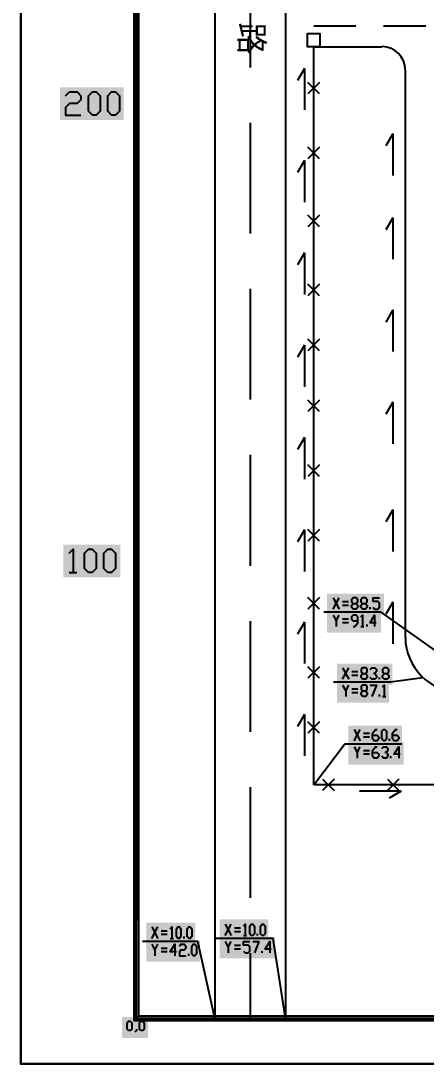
# Model space of a CAD drawing. Header units: inches. Extents: x 0 to 841, y 0 to 594.
# Drawn here: x 0 to 87.8, y 0 to 226.1 of the extents above; entities that cross this region are included whole.
import ezdxf

# ---------------------------------------------------------------- set-up
doc = ezdxf.new("R2010")
doc.units = ezdxf.units.IN
doc.header["$MEASUREMENT"] = 0
doc.layers.add('PDF_几何图形', color=7, linetype='Continuous')
doc.layers.add('PDF_文字', color=7, linetype='Continuous')
doc.layers.add('PDF_实体填充', color=7, linetype='Continuous', true_color=0xffffff)
doc.styles.add('PDF SimSun', font='')
doc.styles.get('PDF SimSun').set_extended_font_data('SimSun')

msp = doc.modelspace()

# ---------------------------------------------------------------- hatches: boundary and pattern name
at = {"layer": 'PDF_几何图形', "true_color": 0xffffff, "transparency": 33554559}
h = msp.add_hatch(color=7, dxfattribs=at)
h.paths.add_polyline_path([(0.08, 0.08), (0.08, 593.87), (0, 0)])
h.paths.add_polyline_path([(0.08, 593.87), (0, 0), (0, 593.96)])
h = msp.add_hatch(color=7, dxfattribs=at)
h.paths.add_polyline_path([(25, 584.48), (25, 583.46), (831.49, 584.48)])
h.paths.add_polyline_path([(25, 583.46), (831.49, 584.48), (830.47, 583.46)])
h.paths.add_polyline_path([(831.49, 584.48), (830.47, 583.46), (831.49, 9.48)])
h.paths.add_polyline_path([(830.47, 583.46), (831.49, 9.48), (830.47, 10.5)])
h.paths.add_polyline_path([(831.49, 9.48), (830.47, 10.5), (24.49, 9.48)])
h.paths.add_polyline_path([(830.47, 10.5), (24.49, 9.48), (25.48, 10.5)])
h.paths.add_polyline_path([(24.49, 9.48), (25.48, 10.5), (24.49, 584.48)])
h.paths.add_polyline_path([(25.48, 10.5), (24.49, 584.48), (25.48, 583.46)])
h.paths.add_polyline_path([(24.49, 584.48), (25.48, 583.46), (410.49, 584.48)])
h.paths.add_polyline_path([(25.48, 583.46), (410.49, 584.48), (410.49, 583.46)])
h = msp.add_hatch(color=7, dxfattribs=at)
h.paths.add_polyline_path([(840.89, 0.08), (0.08, 0.08), (840.97, 0)])
h.paths.add_polyline_path([(0.08, 0.08), (840.97, 0), (0, 0)])
at = {"layer": 'PDF_实体填充', "transparency": 33554559}
for points in [[(8.47, 204.61), (22.23, 204.61), (22.23, 211.67), (8.47, 211.67)], [(9.17, 105.48), (21.52, 105.48), (21.52, 112.54), (9.17, 112.54)], [(66.32, 97.37), (78.67, 97.37), (78.67, 101.95), (66.32, 101.95)], [(66.32, 93.49), (77.96, 93.49), (77.96, 98.07), (66.32, 98.07)], [(68.44, 82.2), (80.43, 82.2), (80.43, 86.78), (68.44, 86.78)], [(68.44, 78.32), (79.73, 78.32), (79.73, 82.9), (68.44, 82.9)], [(70.91, 68.79), (82.55, 68.79), (82.55, 73.38), (70.91, 73.38)], [(70.91, 64.91), (82.9, 64.91), (82.9, 69.85), (70.91, 69.85)], [(27.16, 26.11), (37.75, 26.11), (37.75, 30.69), (27.16, 30.69)], [(43.04, 26.46), (53.62, 26.46), (53.62, 31.4), (43.04, 31.4)], [(43.04, 22.93), (55.03, 22.93), (55.03, 27.52), (43.04, 27.52)], [(27.16, 22.23), (38.81, 22.23), (38.81, 26.81), (27.16, 26.81)], [(21.87, 5.64), (27.52, 5.64), (27.52, 10.23), (21.87, 10.23)]]:
    msp.add_hatch(color=7, dxfattribs=at).paths.add_polyline_path(points, flags=16)

# ---------------------------------------------------------------- linework, layer by layer
at = {"layer": 'PDF_几何图形', "color": 4, "true_color": 0x00ffff}
for p, q in [((42.02, 554.02), (42.02, 9.99)), ((57.34, 554.02), (57.34, 9.99))]:
    msp.add_line(p, q, dxfattribs=at)
at = {"layer": 'PDF_几何图形', "color": 2, "true_color": 0xffff00}
for q in [(25, 518.46), (25, 109.98), (636.31, 9.99)]:
    msp.add_line((25, 9.99), q, dxfattribs=at)
at = {"layer": 'PDF_几何图形'}
for p, q in [((49.7, 216.01), (49.7, 240.01)), ((63.42, 225), (72.56, 225)), ((78.57, 225), (87.74, 225)), ((63.39, 220.49), (78.21, 220.49)), ((61.45, 215.79), (59.94, 213.19)), ((61.45, 215.79), (61.45, 206.8)), ((83.23, 215.5), (83.25, 92.52)), ((49.7, 180), (49.7, 204)), ((80.56, 201.59), (79.06, 199.01)), ((80.56, 201.59), (80.56, 192.6)), ((61.45, 195.79), (59.94, 193.19)), ((61.45, 195.79), (61.45, 186.8)), ((80.56, 183.43), (79.06, 180.83)), ((80.56, 183.43), (80.56, 174.43)), ((61.45, 175.79), (59.94, 173.19)), ((61.45, 175.79), (61.45, 166.79)), ((49.7, 144.02), (49.7, 168.02)), ((80.56, 163.43), (79.06, 160.82)), ((80.56, 163.43), (80.56, 154.43)), ((61.45, 155.79), (59.94, 153.2)), ((61.45, 155.79), (61.45, 146.79)), ((80.56, 143.43), (79.06, 140.84)), ((80.56, 143.43), (80.56, 134.43)), ((61.45, 135.78), (59.94, 133.2)), ((61.45, 135.78), (61.45, 126.79)), ((49.7, 108.01), (49.7, 132.02)), ((80.56, 120.1), (79.06, 117.52)), ((80.56, 120.1), (80.56, 111.1)), ((61.45, 115.8), (59.94, 113.2)), ((61.45, 115.8), (61.45, 106.79)), ((67.63, 98.57), (68.96, 101.07)), ((67.63, 101.07), (68.96, 98.57)), ((69.64, 100.25), (70.97, 100.25)), ((80.56, 100.1), (79.06, 97.51)), ((80.56, 100.1), (80.56, 91.1)), ((78, 97.94), (65.64, 97.94)), ((68.3, 96.08), (68.96, 97.32)), ((70.97, 99.4), (69.64, 99.4)), ((75.63, 98.57), (75.63, 99)), ((91.38, 88.5), (78, 97.94)), ((49.7, 72.01), (49.7, 96.01)), ((61.45, 95.8), (59.94, 93.2)), ((61.45, 95.8), (61.45, 86.8)), ((69.64, 96.5), (70.97, 96.5)), ((70.97, 95.65), (69.64, 95.65)), ((74.97, 94.83), (74.97, 95.25)), ((73.64, 94.83), (74.29, 94.83)), ((69.68, 83.4), (71.01, 85.89)), ((69.68, 85.89), (71.01, 83.4)), ((71.67, 85.07), (73, 85.07)), ((73, 84.24), (71.67, 84.24)), ((77.68, 83.4), (77.68, 83.82)), ((87.08, 83.74), (80.05, 82.78)), ((80.05, 82.78), (67.69, 82.78)), ((70.36, 80.9), (71.01, 82.15)), ((71.67, 81.32), (73, 81.32)), ((73, 80.48), (71.67, 80.48)), ((77.68, 79.65), (77.68, 80.07)), ((78.34, 79.65), (79.02, 79.65)), ((61.45, 75.8), (59.94, 73.19)), ((61.45, 75.8), (61.45, 66.8)), ((72.16, 70.04), (73.49, 72.54)), ((72.16, 72.54), (73.49, 70.04)), ((74.17, 71.71), (75.5, 71.71)), ((75.5, 70.89), (74.17, 70.89)), ((79.84, 70.04), (79.84, 70.46)), ((63.42, 60.54), (70.17, 69.43)), ((70.17, 69.43), (82.53, 69.43)), ((72.83, 67.54), (73.49, 68.79)), ((74.17, 67.97), (75.5, 67.97)), ((75.5, 67.14), (74.17, 67.14)), ((80.16, 66.29), (80.16, 66.72)), ((49.7, 36.03), (49.7, 60.01)), ((82.36, 59.12), (73.36, 59.12)), ((82.36, 59.12), (79.78, 57.62)), ((28.34, 27.22), (29.68, 29.74)), ((28.34, 29.74), (29.68, 27.22)), ((44.24, 27.86), (45.57, 30.35)), ((44.24, 30.35), (45.57, 27.86)), ((46.25, 29.51), (47.56, 29.51)), ((30.35, 28.89), (31.69, 28.89)), ((31.69, 28.07), (30.35, 28.07)), ((32.34, 27.22), (33.02, 27.22)), ((35.35, 27.22), (35.35, 27.64)), ((54.61, 27.22), (42.25, 27.22)), ((47.56, 28.68), (46.25, 28.68)), ((48.24, 27.86), (48.9, 27.86)), ((51.24, 27.86), (51.24, 28.26)), ((57.34, 9.99), (54.61, 27.22)), ((38.33, 26.61), (26.35, 26.61)), ((29.02, 24.72), (29.68, 25.97)), ((30.35, 25.15), (31.69, 25.15)), ((42.02, 9.99), (38.33, 26.61)), ((44.92, 25.36), (45.57, 26.61)), ((46.25, 25.76), (47.56, 25.76)), ((47.56, 24.93), (46.25, 24.93)), ((31.69, 24.32), (30.35, 24.32)), ((36.34, 23.47), (36.34, 23.9)), ((49.7, 9.99), (49.7, 24.02)), ((52.24, 24.09), (52.24, 24.51))]:
    msp.add_line(p, q, dxfattribs=at)
at = {"layer": 'PDF_几何图形', "color": 1, "true_color": 0xff0000}
for p, q in [((63.42, 162.41), (63.42, 220.49)), ((64.66, 212.75), (62.17, 210.25)), ((64.66, 210.25), (62.17, 212.75)), ((64.66, 198.71), (62.17, 196.22)), ((64.66, 196.22), (62.17, 198.71)), ((64.66, 183.98), (62.17, 181.46)), ((64.66, 181.46), (62.17, 183.98)), ((64.66, 168.99), (62.17, 166.5)), ((64.66, 166.5), (62.17, 168.99)), ((63.42, 60.54), (63.42, 162.41)), ((64.66, 157.08), (62.17, 154.58)), ((64.66, 154.58), (62.17, 157.08)), ((64.66, 143.91), (62.17, 141.41)), ((64.66, 141.41), (62.17, 143.91)), ((64.66, 129.88), (62.17, 127.38)), ((64.66, 127.38), (62.17, 129.88)), ((64.66, 115.85), (62.17, 113.35)), ((64.66, 113.35), (62.17, 115.85)), ((10.48, 106.57), (12.13, 106.57)), ((64.66, 101.11), (62.17, 98.59)), ((64.66, 98.59), (62.17, 101.11)), ((64.66, 86.13), (62.17, 83.63)), ((64.66, 83.63), (62.17, 86.13)), ((64.66, 74.21), (62.17, 71.71)), ((64.66, 71.71), (62.17, 74.21)), ((65.34, 61.79), (67.86, 59.29)), ((67.86, 61.79), (65.34, 59.29)), ((79.4, 61.79), (81.89, 59.29)), ((81.89, 61.79), (79.4, 59.29)), ((463.4, 60.54), (63.42, 60.54))]:
    msp.add_line(p, q, dxfattribs=at)
at = {"layer": 'PDF_几何图形'}
for points in [[(0.08, 593.87), (0, 0), (0, 593.96), (0.08, 593.87), (0.08, 593.87)], [(64.73, 220.49), (62.08, 220.49), (62.08, 223.31), (64.73, 223.31)], [(78.51, 70.04), (78.17, 70.46), (78.17, 72.14), (78.51, 72.54), (78.82, 72.54), (79.16, 72.14), (79.16, 70.46), (78.82, 70.04)], [(34.01, 27.22), (33.68, 27.64), (33.68, 29.32), (34.01, 29.74), (34.35, 29.74), (34.67, 29.32), (34.67, 27.64), (34.35, 27.22)], [(36.34, 27.22), (36, 27.64), (36, 29.32), (36.34, 29.74), (36.68, 29.74), (37.02, 29.32), (37.02, 27.64), (36.68, 27.22)], [(49.91, 27.86), (49.57, 28.26), (49.57, 29.93), (49.91, 30.35), (50.23, 30.35), (50.57, 29.93), (50.57, 28.26), (50.23, 27.86)], [(52.24, 27.86), (51.9, 28.26), (51.9, 29.93), (52.24, 30.35), (52.58, 30.35), (52.9, 29.93), (52.9, 28.26), (52.58, 27.86)], [(37.34, 23.47), (37.02, 23.9), (37.02, 25.57), (37.34, 25.97), (37.68, 25.97), (38.02, 25.57), (38.02, 23.9), (37.68, 23.47)], [(0.08, 0.08), (840.97, 0), (0, 0), (0.08, 0.08), (0.08, 0.08)]]:
    msp.add_lwpolyline(points, close=True, dxfattribs=at)
for points in [[(0.08, 0.08), (0.08, 593.87), (0, 0), (0.08, 0.08), (0.08, 0.08)], [(24.49, 9.48), (25.48, 10.5), (24.49, 584.48), (24.49, 9.48), (24.49, 9.48)], [(25.48, 10.5), (24.49, 584.48), (25.48, 583.46), (25.48, 10.5), (25.48, 10.5)], [(71.97, 98.57), (71.63, 99), (71.63, 99.4), (71.97, 99.82), (72.62, 99.82), (72.96, 100.25), (72.96, 100.65), (72.62, 101.07), (71.97, 101.07), (71.63, 100.65), (71.63, 100.25), (71.97, 99.82)], [(72.62, 99.82), (72.96, 99.4), (72.96, 99), (72.62, 98.57), (71.97, 98.57)], [(73.96, 98.57), (73.64, 99), (73.64, 99.4), (73.96, 99.82), (74.63, 99.82), (74.97, 100.25), (74.97, 100.65), (74.63, 101.07), (73.96, 101.07), (73.64, 100.65), (73.64, 100.25), (73.96, 99.82)], [(74.63, 99.82), (74.97, 99.4), (74.97, 99), (74.63, 98.57), (73.96, 98.57)], [(76.31, 99), (76.62, 98.57), (77.3, 98.57), (77.64, 99), (77.64, 99.82), (77.3, 100.25), (76.31, 100.25), (76.31, 101.07), (77.64, 101.07)], [(67.63, 97.32), (68.3, 96.08), (68.3, 94.83)], [(71.97, 94.83), (72.31, 94.83), (72.96, 95.65), (72.96, 96.9), (72.62, 97.32), (71.97, 97.32), (71.63, 96.9), (71.63, 96.5), (71.97, 96.08), (72.96, 96.08)], [(73.64, 96.9), (73.96, 97.32), (73.96, 94.83)], [(76.96, 95.65), (75.63, 95.65), (76.62, 97.32), (76.62, 94.83)], [(74.02, 83.4), (73.68, 83.82), (73.68, 84.24), (74.02, 84.65), (74.68, 84.65), (75.01, 85.07), (75.01, 85.49), (74.68, 85.89), (74.02, 85.89), (73.68, 85.49), (73.68, 85.07), (74.02, 84.65)], [(74.68, 84.65), (75.01, 84.24), (75.01, 83.82), (74.68, 83.4), (74.02, 83.4)], [(75.67, 85.49), (76.01, 85.89), (76.69, 85.89), (77, 85.49), (77, 85.07), (76.69, 84.65), (76.35, 84.65)], [(76.69, 84.65), (77, 84.24), (77, 83.82), (76.69, 83.4), (76.01, 83.4), (75.67, 83.82)], [(78.68, 83.4), (78.34, 83.82), (78.34, 84.24), (78.68, 84.65), (79.35, 84.65), (79.67, 85.07), (79.67, 85.49), (79.35, 85.89), (78.68, 85.89), (78.34, 85.49), (78.34, 85.07), (78.68, 84.65)], [(79.35, 84.65), (79.67, 84.24), (79.67, 83.82), (79.35, 83.4), (78.68, 83.4)], [(69.68, 82.15), (70.36, 80.9), (70.36, 79.65)], [(74.02, 79.65), (73.68, 80.07), (73.68, 80.48), (74.02, 80.9), (74.68, 80.9), (75.01, 81.32), (75.01, 81.75), (74.68, 82.15), (74.02, 82.15), (73.68, 81.75), (73.68, 81.32), (74.02, 80.9)], [(75.67, 82.15), (77, 82.15), (76.01, 79.65)], [(78.34, 81.75), (78.68, 82.15), (78.68, 79.65)], [(74.68, 80.9), (75.01, 80.48), (75.01, 80.07), (74.68, 79.65), (74.02, 79.65)], [(76.16, 71.29), (77.17, 71.29), (77.49, 70.89), (77.49, 70.46), (77.17, 70.04), (76.5, 70.04), (76.16, 70.46), (76.16, 71.71), (76.83, 72.54), (77.17, 72.54)], [(80.5, 71.29), (81.49, 71.29), (81.83, 70.89), (81.83, 70.46), (81.49, 70.04), (80.84, 70.04), (80.5, 70.46), (80.5, 71.71), (81.17, 72.54), (81.49, 72.54)], [(72.16, 68.79), (72.83, 67.54), (72.83, 66.29)], [(76.16, 67.54), (77.17, 67.54), (77.49, 67.14), (77.49, 66.72), (77.17, 66.29), (76.5, 66.29), (76.16, 66.72), (76.16, 67.97), (76.83, 68.79), (77.17, 68.79)], [(78.17, 68.39), (78.51, 68.79), (79.16, 68.79), (79.5, 68.39), (79.5, 67.97), (79.16, 67.54), (78.82, 67.54)], [(82.17, 67.14), (80.84, 67.14), (81.83, 68.79), (81.83, 66.29)], [(79.16, 67.54), (79.5, 67.14), (79.5, 66.72), (79.16, 66.29), (78.51, 66.29), (78.17, 66.72)], [(32.34, 29.32), (32.68, 29.74), (32.68, 27.22)], [(48.24, 29.93), (48.58, 30.35), (48.58, 27.86)], [(28.34, 25.97), (29.02, 24.72), (29.02, 23.47)], [(33.68, 24.32), (32.34, 24.32), (33.34, 25.97), (33.34, 23.47)], [(34.35, 25.57), (34.67, 25.97), (35.35, 25.97), (35.69, 25.57), (35.69, 25.15), (35.35, 24.72), (34.67, 24.72), (34.35, 24.32), (34.35, 23.47), (35.69, 23.47)], [(44.24, 26.61), (44.92, 25.36), (44.92, 24.09)], [(48.24, 24.51), (48.58, 24.09), (49.23, 24.09), (49.57, 24.51), (49.57, 25.36), (49.23, 25.76), (48.24, 25.76), (48.24, 26.61), (49.57, 26.61)], [(50.23, 26.61), (51.56, 26.61), (50.57, 24.09)], [(54.23, 24.93), (52.9, 24.93), (53.91, 26.61), (53.91, 24.09)], [(831.49, 9.48), (830.47, 10.5), (24.49, 9.48), (831.49, 9.48), (831.49, 9.48)], [(830.47, 10.5), (24.49, 9.48), (25.48, 10.5), (830.47, 10.5), (830.47, 10.5)], [(840.89, 0.08), (0.08, 0.08), (840.97, 0), (840.89, 0.08), (840.89, 0.08)]]:
    msp.add_lwpolyline(points, dxfattribs=at)
at = {"layer": 'PDF_几何图形', "color": 1, "true_color": 0xff0000}
for points in [[(9.67, 209.83), (10.5, 210.67), (12.17, 210.67), (13, 209.83), (13, 209), (12.17, 208.17), (10.5, 208.17), (9.67, 207.33), (9.67, 205.68), (13, 205.68)], [(10.48, 110.74), (11.3, 111.57), (11.3, 106.57)], [(25.04, 7.6), (25.04, 7.26), (24.7, 6.9)]]:
    msp.add_lwpolyline(points, dxfattribs=at)
for points in [[(15.49, 205.68), (14.67, 206.5), (14.67, 209.83), (15.49, 210.67), (16.34, 210.67), (17.17, 209.83), (17.17, 206.5), (16.34, 205.68)], [(19.66, 205.68), (18.84, 206.5), (18.84, 209.83), (19.66, 210.67), (20.49, 210.67), (21.34, 209.83), (21.34, 206.5), (20.49, 205.68)], [(14.63, 106.57), (13.8, 107.4), (13.8, 110.74), (14.63, 111.57), (15.47, 111.57), (16.3, 110.74), (16.3, 107.4), (15.47, 106.57)], [(18.8, 106.57), (17.97, 107.4), (17.97, 110.74), (18.8, 111.57), (19.64, 111.57), (20.47, 110.74), (20.47, 107.4), (19.64, 106.57)], [(23.33, 7.26), (22.99, 7.6), (22.99, 8.95), (23.33, 9.29), (23.66, 9.29), (24.02, 8.95), (24.02, 7.6), (23.66, 7.26)], [(26.06, 7.26), (25.72, 7.6), (25.72, 8.95), (26.06, 9.29), (26.39, 9.29), (26.73, 8.95), (26.73, 7.6), (26.39, 7.26)]]:
    msp.add_lwpolyline(points, close=True, dxfattribs=at)
at = {"layer": 'PDF_几何图形'}
for points in [[(83.23, 215.51), (83.23, 218.27), (80.99, 220.51), (78.22, 220.51)], [(83.27, 92.55), (83.27, 85.93), (88.64, 80.56), (95.26, 80.56)]]:
    msp.add_open_spline(points, degree=3, dxfattribs=at)

# ---------------------------------------------------------------- texts
at = {"layer": 'PDF_文字', "style": 'PDF SimSun'}
msp.add_text('路', height=5.13, rotation=-90, dxfattribs=at).set_placement((47.43, 225.74))

doc.saveas('drawing.dxf')
